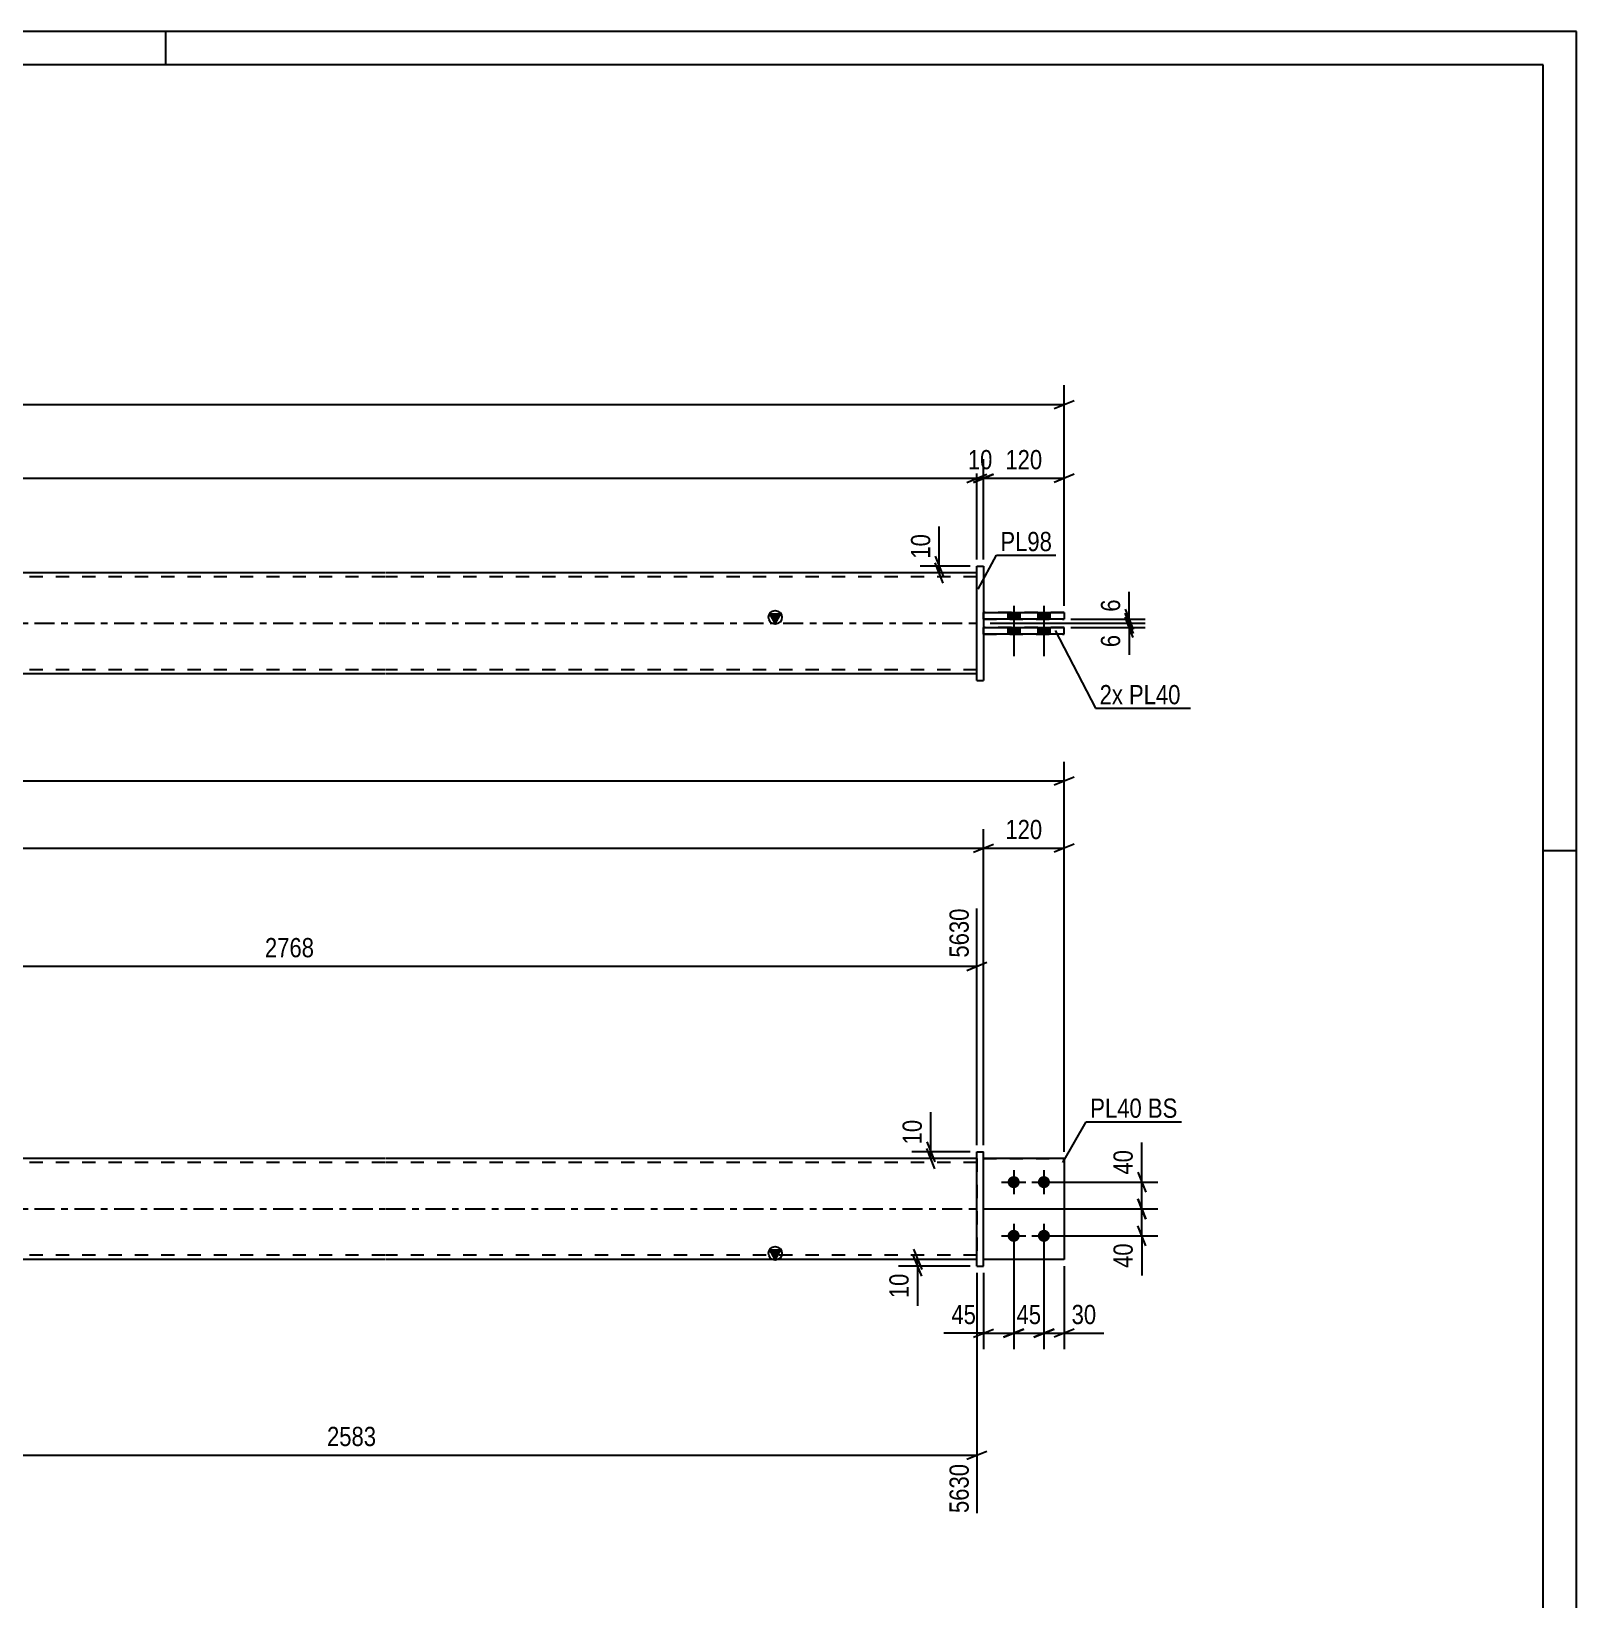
# Model space of a CAD drawing. Header units: millimetres. Extents: x 0 to 594, y 0 to 420.
# Drawn here: x 364 to 594, y 186.5 to 420 of the extents above; entities that cross this region are included whole.
import ezdxf

# ---------------------------------------------------------------- set-up
doc = ezdxf.new("R2010")
doc.units = ezdxf.units.MM
doc.linetypes.add('DXK_LINE_DOT2', pattern=[3.9198, 1.9599, -1.9599])
doc.linetypes.add('DXK_LINE_DOT3', pattern=[5.9187, 2.979, -0.9799, 0.9799, -0.9799])
doc.styles.add('Arial Narrow', font='ARIALN.TTF', dxfattribs={"height": 0.2})

# ---------------------------------------------------------------- blocks, each defined once
blk = doc.blocks.new('Unknown-580609995-1130')
at = {"color": 5, "linetype": 'Continuous'}
for p, q in [((594, 420), (0, 420)), ((384, 415), (384, 420)), ((594, 0), (594, 420)), ((589, 415), (5, 415)), ((589, 5), (589, 415)), ((594, 298), (589, 298))]:
    blk.add_line(p, q, dxfattribs=at)
blk = doc.blocks.new('Part-580609995-1695 - 1673')
at = {"color": 2, "linetype": 'Continuous'}
for p, q in [((517.7, 252.16), (505.7, 252.16)), ((517.7, 252.16), (517.7, 252.16)), ((517.7, 252.16), (517.7, 237.16)), ((517.7, 237.16), (505.7, 237.16))]:
    blk.add_line(p, q, dxfattribs=at)
at = {"color": 7, "linetype": 'DXK_LINE_DOT2'}
for p, q in [((517.7, 252.16), (505.7, 252.16)), ((505.7, 252.16), (505.7, 252.16)), ((505.7, 237.16), (505.7, 252.16)), ((517.7, 252.16), (517.7, 252.16)), ((517.7, 237.16), (505.7, 237.16))]:
    blk.add_line(p, q, dxfattribs=at)
blk = doc.blocks.new('Part-580609995-1700 - 1673')
at = {"linetype": 'Continuous'}
blk.add_hatch(color=2, dxfattribs=at).paths.add_polyline_path([(474.7, 237.16), (473.9, 238.56), (475.5, 238.56)])
at = {"color": 2, "linetype": 'Continuous'}
for p, q in [((416.6, 252.16), (175.04, 252.16)), ((504.7, 252.16), (416.7, 252.16)), ((474.7, 237.16), (473.9, 238.56)), ((473.9, 238.56), (475.5, 238.56)), ((475.5, 238.56), (474.7, 237.16)), ((416.6, 237.16), (175.04, 237.16)), ((504.7, 237.16), (416.7, 237.16))]:
    blk.add_line(p, q, dxfattribs=at)
at = {"color": 7, "linetype": 'DXK_LINE_DOT2'}
for p, q in [((416.6, 251.56), (175.04, 251.56)), ((504.7, 251.56), (416.7, 251.56)), ((504.7, 252.16), (504.7, 237.16)), ((416.6, 237.76), (175.04, 237.76)), ((504.7, 237.76), (416.7, 237.76))]:
    blk.add_line(p, q, dxfattribs=at)
at = {"color": 7, "linetype": 'DXK_LINE_DOT3'}
for p, q in [((175.04, 244.66), (416.6, 244.66)), ((416.7, 244.66), (504.7, 244.66))]:
    blk.add_line(p, q, dxfattribs=at)
at = {"color": 2, "linetype": 'Continuous'}
blk.add_circle((474.7, 238.06), 1, dxfattribs=at)
blk = doc.blocks.new('Part-580609995-1685 - 1673')
at = {"color": 2, "linetype": 'Continuous'}
for p, q in [((504.7, 253.16), (505.7, 253.16)), ((504.7, 236.16), (504.7, 253.16)), ((505.7, 236.16), (505.7, 253.16)), ((504.7, 236.16), (504.7, 236.16)), ((504.7, 236.16), (505.7, 236.16))]:
    blk.add_line(p, q, dxfattribs=at)
at = {"color": 7, "linetype": 'DXK_LINE_DOT2'}
for p, q in [((504.7, 253.16), (505.7, 253.16)), ((504.7, 236.16), (505.7, 236.16))]:
    blk.add_line(p, q, dxfattribs=at)
blk = doc.blocks.new('Part-580609995-1690 - 1673')
at = {"color": 7, "linetype": 'DXK_LINE_DOT2'}
for p, q in [((505.7, 252.16), (517.7, 252.16)), ((517.7, 252.16), (505.7, 252.16)), ((505.7, 252.16), (505.7, 252.16)), ((505.7, 237.16), (505.7, 252.16)), ((517.7, 252.16), (517.7, 252.16)), ((517.7, 252.16), (517.7, 237.16)), ((517.7, 237.16), (505.7, 237.16)), ((517.7, 237.16), (505.7, 237.16))]:
    blk.add_line(p, q, dxfattribs=at)
blk = doc.blocks.new('Bolt-580609995-1710 - 1673')
at = {"linetype": 'Continuous'}
for points in [[(510.2, 249.56), (510.39, 249.54), (510.56, 249.48), (510.73, 249.39), (510.87, 249.26), (510.98, 249.11), (511.05, 248.94), (511.09, 248.75), (511.09, 248.56), (511.05, 248.38), (510.98, 248.21), (510.87, 248.06), (510.73, 247.93), (510.56, 247.84), (510.39, 247.78), (510.2, 247.76), (510.01, 247.78), (509.83, 247.84), (509.67, 247.93), (509.53, 248.06), (509.42, 248.21), (509.34, 248.38), (509.3, 248.56), (509.3, 248.75), (509.34, 248.94), (509.42, 249.11), (509.53, 249.26), (509.67, 249.39), (509.83, 249.48), (510.01, 249.54)], [(514.7, 249.56), (514.89, 249.54), (515.06, 249.48), (515.23, 249.39), (515.37, 249.26), (515.48, 249.11), (515.55, 248.94), (515.59, 248.75), (515.59, 248.56), (515.55, 248.38), (515.48, 248.21), (515.37, 248.06), (515.23, 247.93), (515.06, 247.84), (514.89, 247.78), (514.7, 247.76), (514.51, 247.78), (514.33, 247.84), (514.17, 247.93), (514.03, 248.06), (513.92, 248.21), (513.84, 248.38), (513.8, 248.56), (513.8, 248.75), (513.84, 248.94), (513.92, 249.11), (514.03, 249.26), (514.17, 249.39), (514.33, 249.48), (514.51, 249.54)], [(510.2, 241.56), (510.39, 241.54), (510.56, 241.48), (510.73, 241.39), (510.87, 241.26), (510.98, 241.11), (511.05, 240.94), (511.09, 240.75), (511.09, 240.56), (511.05, 240.38), (510.98, 240.21), (510.87, 240.06), (510.73, 239.93), (510.56, 239.84), (510.39, 239.78), (510.2, 239.76), (510.01, 239.78), (509.83, 239.84), (509.67, 239.93), (509.53, 240.06), (509.42, 240.21), (509.34, 240.38), (509.3, 240.56), (509.3, 240.75), (509.34, 240.94), (509.42, 241.11), (509.53, 241.26), (509.67, 241.39), (509.83, 241.48), (510.01, 241.54)], [(514.7, 241.56), (514.89, 241.54), (515.06, 241.48), (515.23, 241.39), (515.37, 241.26), (515.48, 241.11), (515.55, 240.94), (515.59, 240.75), (515.59, 240.56), (515.55, 240.38), (515.48, 240.21), (515.37, 240.06), (515.23, 239.93), (515.06, 239.84), (514.89, 239.78), (514.7, 239.76), (514.51, 239.78), (514.33, 239.84), (514.17, 239.93), (514.03, 240.06), (513.92, 240.21), (513.84, 240.38), (513.8, 240.56), (513.8, 240.75), (513.84, 240.94), (513.92, 241.11), (514.03, 241.26), (514.17, 241.39), (514.33, 241.48), (514.51, 241.54)]]:
    blk.add_hatch(color=1, dxfattribs=at).paths.add_polyline_path(points)
at = {"color": 1, "linetype": 'Continuous'}
for p, q in [((510.2, 250.46), (510.2, 246.86)), ((514.7, 250.46), (514.7, 246.86)), ((508.4, 248.66), (512, 248.66)), ((512.9, 248.66), (516.5, 248.66)), ((508.4, 240.66), (512, 240.66)), ((510.2, 242.46), (510.2, 238.86)), ((512.9, 240.66), (516.5, 240.66)), ((514.7, 242.46), (514.7, 238.86))]:
    blk.add_line(p, q, dxfattribs=at)
blk = doc.blocks.new('Bolt-580609995-1371 - 1367')
at = {"linetype": 'Continuous'}
for points in [[(511.1, 333.46), (509.3, 333.46), (509.3, 332.46), (511.1, 332.46)], [(511.1, 333.46), (509.3, 333.46), (509.3, 332.46), (511.1, 332.46)], [(515.6, 333.46), (513.8, 333.46), (513.8, 332.46), (515.6, 332.46)], [(515.6, 333.46), (513.8, 333.46), (513.8, 332.46), (515.6, 332.46)], [(511.1, 331.26), (509.3, 331.26), (509.3, 330.26), (511.1, 330.26)], [(511.1, 331.26), (509.3, 331.26), (509.3, 330.26), (511.1, 330.26)], [(515.6, 331.26), (513.8, 331.26), (513.8, 330.26), (515.6, 330.26)], [(515.6, 331.26), (513.8, 331.26), (513.8, 330.26), (515.6, 330.26)]]:
    blk.add_hatch(color=1, dxfattribs=at).paths.add_polyline_path(points)
at = {"color": 1, "linetype": 'Continuous'}
for p, q in [((510.2, 334.46), (510.2, 326.96)), ((510.2, 334.46), (510.2, 326.96)), ((514.7, 334.46), (514.7, 326.96)), ((514.7, 334.46), (514.7, 326.96)), ((509.3, 333.46), (509.3, 332.46)), ((509.3, 333.46), (509.3, 332.46)), ((511.1, 333.46), (511.1, 332.46)), ((511.1, 333.46), (511.1, 332.46)), ((513.8, 333.46), (513.8, 332.46)), ((513.8, 333.46), (513.8, 332.46)), ((515.6, 333.46), (515.6, 332.46)), ((515.6, 333.46), (515.6, 332.46)), ((509.3, 331.26), (509.3, 330.26)), ((509.3, 331.26), (509.3, 330.26)), ((511.1, 331.26), (511.1, 330.26)), ((511.1, 331.26), (511.1, 330.26)), ((513.8, 331.26), (513.8, 330.26)), ((513.8, 331.26), (513.8, 330.26)), ((515.6, 331.26), (515.6, 330.26)), ((515.6, 331.26), (515.6, 330.26))]:
    blk.add_line(p, q, dxfattribs=at)
blk = doc.blocks.new('Part-580609995-1456 - 1367')
at = {"linetype": 'Continuous'}
blk.add_hatch(color=2, dxfattribs=at).paths.add_polyline_path([(474.7, 331.86), (473.9, 333.26), (475.5, 333.26)])
at = {"color": 2, "linetype": 'Continuous'}
for p, q in [((416.6, 339.36), (175.04, 339.36)), ((504.7, 339.36), (416.7, 339.36)), ((474.7, 331.86), (473.9, 333.26)), ((473.9, 333.26), (475.5, 333.26)), ((475.5, 333.26), (474.7, 331.86)), ((416.6, 324.36), (175.04, 324.36)), ((504.7, 324.36), (416.7, 324.36))]:
    blk.add_line(p, q, dxfattribs=at)
at = {"color": 7, "linetype": 'DXK_LINE_DOT2'}
for p, q in [((416.6, 338.76), (175.04, 338.76)), ((504.7, 338.76), (416.7, 338.76)), ((504.7, 324.36), (504.7, 339.36)), ((416.6, 324.96), (175.04, 324.96)), ((504.7, 324.96), (416.7, 324.96))]:
    blk.add_line(p, q, dxfattribs=at)
at = {"color": 7, "linetype": 'DXK_LINE_DOT3'}
for p, q in [((175.04, 331.86), (416.6, 331.86)), ((416.7, 331.86), (504.7, 331.86))]:
    blk.add_line(p, q, dxfattribs=at)
at = {"color": 2, "linetype": 'Continuous'}
blk.add_circle((474.7, 332.76), 1, dxfattribs=at)
blk = doc.blocks.new('Part-580609995-1461 - 1367')
at = {"color": 2, "linetype": 'Continuous'}
for p, q in [((505.7, 331.26), (517.7, 331.26)), ((517.7, 330.26), (505.7, 330.26)), ((517.7, 330.26), (517.7, 331.26))]:
    blk.add_line(p, q, dxfattribs=at)
at = {"color": 7, "linetype": 'DXK_LINE_DOT2'}
for p, q in [((505.7, 330.26), (505.7, 331.26)), ((517.7, 331.26), (505.7, 331.26)), ((505.7, 330.26), (517.7, 330.26))]:
    blk.add_line(p, q, dxfattribs=at)
blk = doc.blocks.new('Part-580609995-1433 - 1367')
at = {"color": 2, "linetype": 'Continuous'}
for p, q in [((504.7, 340.36), (504.7, 340.36)), ((504.7, 323.36), (504.7, 340.36)), ((504.7, 340.36), (505.7, 340.36)), ((505.7, 340.36), (505.7, 340.36)), ((505.7, 340.36), (505.7, 323.36)), ((504.7, 323.36), (505.7, 323.36)), ((504.7, 323.36), (504.7, 323.36)), ((505.7, 323.36), (505.7, 323.36))]:
    blk.add_line(p, q, dxfattribs=at)
at = {"color": 7, "linetype": 'DXK_LINE_DOT2'}
for p, q in [((504.7, 340.36), (504.7, 340.36)), ((504.7, 340.36), (505.7, 340.36)), ((504.7, 323.36), (505.7, 323.36))]:
    blk.add_line(p, q, dxfattribs=at)
blk = doc.blocks.new('Part-580609995-1466 - 1367')
at = {"color": 2, "linetype": 'Continuous'}
for p, q in [((505.7, 333.46), (517.7, 333.46)), ((517.7, 332.46), (505.7, 332.46)), ((517.7, 333.46), (517.7, 332.46))]:
    blk.add_line(p, q, dxfattribs=at)
at = {"color": 7, "linetype": 'DXK_LINE_DOT2'}
for p, q in [((505.7, 332.46), (505.7, 333.46)), ((517.7, 333.46), (505.7, 333.46)), ((505.7, 332.46), (517.7, 332.46)), ((517.7, 333.46), (517.7, 333.46))]:
    blk.add_line(p, q, dxfattribs=at)
blk = doc.blocks.new('StraightDimension-580609995-1936 - 1673')
at = {"color": 7, "linetype": 'Continuous'}
for p, q in [((495.3, 238.66), (496.5, 235.66)), ((503.7, 237.16), (493.05, 237.16)), ((503.7, 236.16), (493.05, 236.16)), ((496.5, 234.66), (495.3, 237.66)), ((495.9, 236.16), (495.9, 237.16))]:
    blk.add_line(p, q, dxfattribs=at)
at = {"color": 0}
blk.add_wipeout([(495.15, 235.63), (490.95, 235.63), (490.95, 230.78), (495.15, 230.78)], dxfattribs=at)
at = {"color": 7, "linetype": 'Continuous'}
blk.add_line((495.9, 236.16), (495.9, 230.25), dxfattribs=at)
blk.add_line((495.9, 236.16), (495.9, 230.25), dxfattribs=at)
at = {"color": 3, "style": 'Arial Narrow'}
blk.add_text('10', height=2.863, rotation=90.0002, dxfattribs=at).set_placement((494.55, 231.38))
blk = doc.blocks.new('StraightDimension-580609995-1955 - 1673')
at = {"color": 7, "linetype": 'Continuous'}
for p, q in [((510.2, 239.66), (510.2, 223.77)), ((514.7, 239.66), (514.7, 223.77)), ((508.7, 225.57), (511.7, 226.77)), ((516.2, 226.77), (513.2, 225.57)), ((510.2, 226.17), (514.7, 226.17))]:
    blk.add_line(p, q, dxfattribs=at)
at = {"color": 0}
blk.add_wipeout([(514.88, 226.92), (514.88, 231.12), (510.02, 231.12), (510.02, 226.92)], dxfattribs=at)
at = {"color": 3, "style": 'Arial Narrow'}
blk.add_text('45', height=2.863, dxfattribs=at).set_placement((510.62, 227.52))
blk = doc.blocks.new('StraightDimension-580609995-2017 - 1673')
at = {"color": 7, "linetype": 'Continuous'}
for p, q in [((528.66, 246.16), (529.86, 243.16)), ((505.7, 244.66), (531.66, 244.66)), ((529.26, 240.66), (529.26, 244.66)), ((515.7, 240.66), (531.66, 240.66)), ((529.86, 239.16), (528.66, 242.16))]:
    blk.add_line(p, q, dxfattribs=at)
at = {"color": 0}
blk.add_wipeout([(528.51, 240.13), (524.31, 240.13), (524.31, 235.28), (528.51, 235.28)], dxfattribs=at)
at = {"color": 7, "linetype": 'Continuous'}
blk.add_line((529.26, 240.66), (529.26, 234.75), dxfattribs=at)
blk.add_line((529.26, 240.66), (529.26, 234.75), dxfattribs=at)
at = {"color": 3, "style": 'Arial Narrow'}
blk.add_text('40', height=2.863, rotation=90.0002, dxfattribs=at).set_placement((527.91, 235.88))
blk = doc.blocks.new('StraightDimension-580609995-2031 - 1673')
at = {"color": 7, "linetype": 'Continuous'}
for p, q in [((497.27, 254.66), (498.47, 251.66)), ((503.7, 253.16), (495.02, 253.16)), ((498.47, 250.66), (497.27, 253.66)), ((497.87, 252.16), (497.87, 253.16)), ((503.7, 252.16), (495.02, 252.16))]:
    blk.add_line(p, q, dxfattribs=at)
at = {"color": 0}
blk.add_wipeout([(497.12, 258.54), (492.92, 258.54), (492.92, 253.68), (497.12, 253.68)], dxfattribs=at)
at = {"color": 7, "linetype": 'Continuous'}
blk.add_line((497.87, 253.16), (497.87, 259.06), dxfattribs=at)
blk.add_line((497.87, 253.16), (497.87, 259.06), dxfattribs=at)
at = {"color": 3, "style": 'Arial Narrow'}
blk.add_text('10', height=2.863, rotation=90.0002, dxfattribs=at).set_placement((496.52, 254.28))
blk = doc.blocks.new('StraightDimension-580609995-1760 - 1673')
at = {"color": 7, "linetype": 'Continuous'}
for p, q in [((300.07, 253.16), (300.07, 289.41)), ((504.7, 254.16), (504.7, 289.41)), ((301.57, 281.39), (298.57, 280.19)), ((300.07, 280.79), (504.7, 280.79)), ((503.2, 280.19), (506.2, 281.39))]:
    blk.add_line(p, q, dxfattribs=at)
at = {"color": 0, "linetype": 'Continuous'}
blk.add_wipeout([(504.1, 290.01), (499.9, 290.01), (499.9, 281.49), (504.1, 281.49)], dxfattribs=at)
at = {"color": 0}
blk.add_wipeout([(406.64, 281.54), (406.64, 285.74), (398.13, 285.74), (398.13, 281.54)], dxfattribs=at)
at = {"color": 3, "linetype": 'Continuous', "style": 'Arial Narrow'}
blk.add_text('5630', height=2.863, rotation=90.0002, dxfattribs=at).set_placement((503.5, 282.09))
at = {"color": 3, "style": 'Arial Narrow'}
blk.add_text('2768', height=2.863, dxfattribs=at).set_placement((398.73, 282.14))
blk = doc.blocks.new('StraightDimension-580609995-2050 - 1673')
at = {"color": 7, "linetype": 'Continuous'}
for p, q in [((505.7, 254.16), (505.7, 301.23)), ((504.2, 297.78), (507.2, 298.98)), ((85.94, 298.38), (505.7, 298.38))]:
    blk.add_line(p, q, dxfattribs=at)
blk = doc.blocks.new('StraightDimension-580609995-2040 - 1673')
at = {"color": 7, "linetype": 'Continuous'}
for p, q in [((505.7, 254.16), (505.7, 301.23)), ((517.7, 253.16), (517.7, 301.23)), ((504.2, 297.78), (507.2, 298.98)), ((519.2, 298.98), (516.2, 297.78)), ((505.7, 298.38), (517.7, 298.38))]:
    blk.add_line(p, q, dxfattribs=at)
at = {"color": 0}
blk.add_wipeout([(515.04, 299.13), (515.04, 303.33), (508.36, 303.33), (508.36, 299.13)], dxfattribs=at)
at = {"color": 3, "style": 'Arial Narrow'}
blk.add_text('120', height=2.863, dxfattribs=at).set_placement((508.96, 299.73))
blk = doc.blocks.new('StraightDimension-580609995-1945 - 1673')
at = {"color": 7, "linetype": 'Continuous'}
for p, q in [((510.2, 239.66), (510.2, 223.77)), ((505.7, 235.16), (505.7, 223.77)), ((504.2, 225.57), (507.2, 226.77)), ((511.7, 226.77), (508.7, 225.57)), ((505.7, 226.17), (510.2, 226.17))]:
    blk.add_line(p, q, dxfattribs=at)
at = {"color": 0}
blk.add_wipeout([(505.17, 226.92), (505.17, 231.12), (500.32, 231.12), (500.32, 226.92)], dxfattribs=at)
at = {"color": 7, "linetype": 'Continuous'}
blk.add_line((505.7, 226.17), (499.79, 226.17), dxfattribs=at)
blk.add_line((505.7, 226.17), (499.79, 226.17), dxfattribs=at)
at = {"color": 3, "style": 'Arial Narrow'}
blk.add_text('45', height=2.863, dxfattribs=at).set_placement((500.92, 227.52))
blk = doc.blocks.new('StraightDimension-580609995-1746 - 1673')
at = {"color": 7, "linetype": 'Continuous'}
for p, q in [((517.7, 253.16), (517.7, 311.25)), ((73.94, 308.4), (517.7, 308.4)), ((516.2, 307.8), (519.2, 309))]:
    blk.add_line(p, q, dxfattribs=at)
blk = doc.blocks.new('StraightDimension-580609995-1838 - 1673')
at = {"color": 7, "linetype": 'Continuous'}
for p, q in [((318.55, 236.16), (318.55, 190.69)), ((504.7, 235.16), (504.7, 199.39)), ((320.05, 208.61), (317.05, 207.41)), ((318.55, 208.01), (504.7, 208.01)), ((503.2, 207.41), (506.2, 208.61))]:
    blk.add_line(p, q, dxfattribs=at)
at = {"color": 0}
blk.add_wipeout([(415.88, 208.76), (415.88, 212.96), (407.37, 212.96), (407.37, 208.76)], dxfattribs=at)
at = {"color": 0, "linetype": 'Continuous'}
blk.add_wipeout([(504.1, 207.31), (499.9, 207.31), (499.9, 198.79), (504.1, 198.79)], dxfattribs=at)
at = {"color": 3, "style": 'Arial Narrow'}
blk.add_text('2583', height=2.863, dxfattribs=at).set_placement((407.97, 209.36))
at = {"color": 3, "linetype": 'Continuous', "style": 'Arial Narrow'}
blk.add_text('5630', height=2.863, rotation=90.0002, dxfattribs=at).set_placement((503.5, 199.39))
blk = doc.blocks.new('StraightDimension-580609995-1965 - 1673')
at = {"color": 7, "linetype": 'Continuous'}
for p, q in [((514.7, 239.66), (514.7, 223.77)), ((517.7, 236.16), (517.7, 223.77)), ((513.2, 225.57), (516.2, 226.77)), ((519.2, 226.77), (516.2, 225.57)), ((514.7, 226.17), (517.7, 226.17))]:
    blk.add_line(p, q, dxfattribs=at)
at = {"color": 0}
blk.add_wipeout([(523.08, 226.92), (523.08, 231.12), (518.22, 231.12), (518.22, 226.92)], dxfattribs=at)
at = {"color": 7, "linetype": 'Continuous'}
blk.add_line((517.7, 226.17), (523.6, 226.17), dxfattribs=at)
blk.add_line((517.7, 226.17), (523.6, 226.17), dxfattribs=at)
at = {"color": 3, "style": 'Arial Narrow'}
blk.add_text('30', height=2.863, dxfattribs=at).set_placement((518.82, 227.52))
blk = doc.blocks.new('StraightDimension-580609995-2004 - 1673')
at = {"color": 7, "linetype": 'Continuous'}
for p, q in [((528.66, 250.16), (529.86, 247.16)), ((515.7, 248.66), (531.66, 248.66)), ((529.26, 244.66), (529.26, 248.66)), ((529.86, 243.16), (528.66, 246.16)), ((505.7, 244.66), (531.66, 244.66))]:
    blk.add_line(p, q, dxfattribs=at)
at = {"color": 0}
blk.add_wipeout([(528.51, 254.04), (524.31, 254.04), (524.31, 249.18), (528.51, 249.18)], dxfattribs=at)
at = {"color": 7, "linetype": 'Continuous'}
blk.add_line((529.26, 248.66), (529.26, 254.56), dxfattribs=at)
blk.add_line((529.26, 248.66), (529.26, 254.56), dxfattribs=at)
at = {"color": 3, "style": 'Arial Narrow'}
blk.add_text('40', height=2.863, rotation=90.0002, dxfattribs=at).set_placement((527.91, 249.78))
blk = doc.blocks.new('StraightDimension-580609995-1545 - 1367')
at = {"color": 7, "linetype": 'Continuous'}
for p, q in [((517.7, 334.46), (517.7, 367.3)), ((73.94, 364.45), (517.7, 364.45)), ((516.2, 363.85), (519.2, 365.05))]:
    blk.add_line(p, q, dxfattribs=at)
blk = doc.blocks.new('StraightDimension-580609995-1576 - 1367')
at = {"color": 7, "linetype": 'Continuous'}
for p, q in [((504.7, 341.36), (504.7, 356.3)), ((86.94, 353.45), (504.7, 353.45)), ((503.2, 352.85), (506.2, 354.05))]:
    blk.add_line(p, q, dxfattribs=at)
blk = doc.blocks.new('StraightDimension-580609995-1586 - 1367')
at = {"color": 7, "linetype": 'Continuous'}
for p, q in [((504.7, 341.36), (504.7, 356.3)), ((505.7, 341.36), (505.7, 356.3)), ((503.2, 352.85), (506.2, 354.05)), ((507.2, 354.05), (504.2, 352.85)), ((504.7, 353.45), (505.7, 353.45))]:
    blk.add_line(p, q, dxfattribs=at)
at = {"color": 0}
blk.add_wipeout([(507.63, 354.2), (507.63, 358.4), (502.77, 358.4), (502.77, 354.2)], dxfattribs=at)
at = {"color": 3, "style": 'Arial Narrow'}
blk.add_text('10', height=2.863, dxfattribs=at).set_placement((503.37, 354.8))
blk = doc.blocks.new('StraightDimension-580609995-1596 - 1367')
at = {"color": 7, "linetype": 'Continuous'}
for p, q in [((505.7, 341.36), (505.7, 356.3)), ((517.7, 334.46), (517.7, 356.3)), ((504.2, 352.85), (507.2, 354.05)), ((505.7, 353.45), (517.7, 353.45)), ((519.2, 354.05), (516.2, 352.85))]:
    blk.add_line(p, q, dxfattribs=at)
at = {"color": 0}
blk.add_wipeout([(515.04, 354.2), (515.04, 358.4), (508.36, 358.4), (508.36, 354.2)], dxfattribs=at)
at = {"color": 3, "style": 'Arial Narrow'}
blk.add_text('120', height=2.863, dxfattribs=at).set_placement((508.96, 354.8))
blk = doc.blocks.new('StraightDimension-580609995-1607 - 1367')
at = {"color": 7, "linetype": 'Continuous'}
for p, q in [((498.52, 341.86), (499.72, 338.86)), ((503.7, 340.36), (496.27, 340.36)), ((503.7, 339.36), (496.27, 339.36)), ((499.72, 337.86), (498.52, 340.86)), ((499.12, 339.36), (499.12, 340.36))]:
    blk.add_line(p, q, dxfattribs=at)
at = {"color": 0}
blk.add_wipeout([(498.37, 345.75), (494.17, 345.75), (494.17, 340.89), (498.37, 340.89)], dxfattribs=at)
at = {"color": 7, "linetype": 'Continuous'}
blk.add_line((499.12, 340.36), (499.12, 346.27), dxfattribs=at)
blk.add_line((499.12, 340.36), (499.12, 346.27), dxfattribs=at)
at = {"color": 3, "style": 'Arial Narrow'}
blk.add_text('10', height=2.863, rotation=90.0002, dxfattribs=at).set_placement((497.77, 341.49))
blk = doc.blocks.new('StraightDimension-580609995-1618 - 1367')
at = {"color": 7, "linetype": 'Continuous'}
for p, q in [((506.7, 331.86), (529.79, 331.86)), ((526.79, 333.36), (527.99, 330.36)), ((527.99, 329.76), (526.79, 332.76)), ((527.39, 331.26), (527.39, 331.86)), ((518.7, 331.26), (529.79, 331.26))]:
    blk.add_line(p, q, dxfattribs=at)
at = {"color": 0}
blk.add_wipeout([(526.64, 330.74), (522.44, 330.74), (522.44, 327.71), (526.64, 327.71)], dxfattribs=at)
at = {"color": 7, "linetype": 'Continuous'}
blk.add_line((527.39, 331.26), (527.39, 327.19), dxfattribs=at)
blk.add_line((527.39, 331.26), (527.39, 327.19), dxfattribs=at)
at = {"color": 3, "style": 'Arial Narrow'}
blk.add_text('6', height=2.86, rotation=90.0002, dxfattribs=at).set_placement((526.04, 328.31))
blk = doc.blocks.new('StraightDimension-580609995-1627 - 1367')
at = {"color": 7, "linetype": 'Continuous'}
for p, q in [((526.79, 333.96), (527.99, 330.96)), ((506.7, 331.86), (529.79, 331.86)), ((518.7, 332.46), (529.79, 332.46)), ((527.99, 330.36), (526.79, 333.36)), ((527.39, 331.86), (527.39, 332.46))]:
    blk.add_line(p, q, dxfattribs=at)
at = {"color": 0}
blk.add_wipeout([(526.64, 336.02), (522.44, 336.02), (522.44, 332.99), (526.64, 332.99)], dxfattribs=at)
at = {"color": 7, "linetype": 'Continuous'}
blk.add_line((527.39, 332.46), (527.39, 336.54), dxfattribs=at)
blk.add_line((527.39, 332.46), (527.39, 336.54), dxfattribs=at)
at = {"color": 3, "style": 'Arial Narrow'}
blk.add_text('6', height=2.86, rotation=90.0002, dxfattribs=at).set_placement((526.04, 333.59))
blk = doc.blocks.new('MarkSet-580609995-2083 - 1673')
at = {"color": 0}
blk.add_wipeout([(529.28, 258.24), (529.28, 261.24), (521.6, 261.24), (521.6, 258.24)], dxfattribs=at)
blk.add_wipeout([(529.28, 258.24), (529.28, 261.24), (521.6, 261.24), (521.6, 258.24)], dxfattribs=at)
at = {"color": 30, "linetype": 'Continuous'}
blk.add_line((517.5, 251.58), (521, 257.64), dxfattribs=at)
at = {"color": 0}
blk.add_wipeout([(534.56, 258.24), (534.56, 261.24), (530.18, 261.24), (530.18, 258.24)], dxfattribs=at)
blk.add_wipeout([(534.56, 258.24), (534.56, 261.24), (530.18, 261.24), (530.18, 258.24)], dxfattribs=at)
at = {"color": 30, "linetype": 'Continuous'}
blk.add_line((521, 257.64), (535.16, 257.64), dxfattribs=at)
at = {"color": 3, "style": 'Arial Narrow'}
for s, p in [('PL40', (521.6, 258.24)), ('BS', (530.18, 258.24))]:
    blk.add_text(s, height=2.863, dxfattribs=at).set_placement(p)
blk = doc.blocks.new('MarkSet-580609995-1658 - 1367')
at = {"color": 0}
blk.add_wipeout([(526.46, 319.81), (526.46, 322.81), (522.99, 322.81), (522.99, 319.81)], dxfattribs=at)
blk.add_wipeout([(526.46, 319.81), (526.46, 322.81), (522.99, 322.81), (522.99, 319.81)], dxfattribs=at)
at = {"color": 30, "linetype": 'Continuous'}
blk.add_line((516.35, 330.78), (522.39, 319.21), dxfattribs=at)
at = {"color": 0}
blk.add_wipeout([(535.03, 319.81), (535.03, 322.81), (527.36, 322.81), (527.36, 319.81)], dxfattribs=at)
blk.add_wipeout([(535.03, 319.81), (535.03, 322.81), (527.36, 322.81), (527.36, 319.81)], dxfattribs=at)
at = {"color": 30, "linetype": 'Continuous'}
blk.add_line((522.39, 319.21), (536.53, 319.21), dxfattribs=at)
at = {"color": 3, "style": 'Arial Narrow'}
for s, p in [('2x', (522.99, 319.81)), ('PL40', (527.36, 319.81))]:
    blk.add_text(s, height=2.863, dxfattribs=at).set_placement(p)
blk = doc.blocks.new('Mark-580609995-1429 - 1367')
at = {"color": 0}
blk.add_wipeout([(515.89, 342.61), (515.89, 345.61), (508.22, 345.61), (508.22, 342.61)], dxfattribs=at)
blk.add_wipeout([(515.89, 342.61), (515.89, 345.61), (508.22, 345.61), (508.22, 342.61)], dxfattribs=at)
at = {"color": 30, "linetype": 'Continuous'}
for p, q in [((504.93, 336.93), (507.62, 342.01)), ((507.62, 342.01), (516.49, 342.01))]:
    blk.add_line(p, q, dxfattribs=at)
at = {"color": 3, "style": 'Arial Narrow'}
blk.add_text('PL98', height=2.863, dxfattribs=at).set_placement((508.22, 342.61))

msp = doc.modelspace()

# ---------------------------------------------------------------- block references
for name in ['Unknown-580609995-1130', 'Part-580609995-1456 - 1367', 'Part-580609995-1433 - 1367', 'Bolt-580609995-1371 - 1367', 'Part-580609995-1466 - 1367', 'Part-580609995-1461 - 1367', 'Part-580609995-1685 - 1673', 'Part-580609995-1700 - 1673', 'Part-580609995-1695 - 1673', 'Part-580609995-1690 - 1673', 'Bolt-580609995-1710 - 1673']:
    msp.add_blockref(name, (0, 0))

# ---------------------------------------------------------------- next in the draw order: block references
for name in ['StraightDimension-580609995-1545 - 1367', 'StraightDimension-580609995-2031 - 1673', 'StraightDimension-580609995-1936 - 1673', 'StraightDimension-580609995-1955 - 1673']:
    msp.add_blockref(name, (0, 0))

# ---------------------------------------------------------------- next in the draw order: block references
for name in ['StraightDimension-580609995-1576 - 1367', 'StraightDimension-580609995-1760 - 1673', 'StraightDimension-580609995-2017 - 1673']:
    msp.add_blockref(name, (0, 0))

# ---------------------------------------------------------------- next in the draw order: block references
for name in ['StraightDimension-580609995-1586 - 1367', 'StraightDimension-580609995-2050 - 1673', 'StraightDimension-580609995-1945 - 1673', 'StraightDimension-580609995-1965 - 1673']:
    msp.add_blockref(name, (0, 0))

# ---------------------------------------------------------------- next in the draw order: block references
for name in ['StraightDimension-580609995-1596 - 1367', 'StraightDimension-580609995-2040 - 1673', 'StraightDimension-580609995-1838 - 1673']:
    msp.add_blockref(name, (0, 0))

# ---------------------------------------------------------------- next in the draw order: block references
for name in ['StraightDimension-580609995-1607 - 1367', 'StraightDimension-580609995-1618 - 1367', 'StraightDimension-580609995-1746 - 1673']:
    msp.add_blockref(name, (0, 0))

# ---------------------------------------------------------------- next in the draw order: block references
for name in ['StraightDimension-580609995-1627 - 1367', 'StraightDimension-580609995-2004 - 1673']:
    msp.add_blockref(name, (0, 0))

# ---------------------------------------------------------------- next in the draw order: block references
for name in ['Mark-580609995-1429 - 1367', 'MarkSet-580609995-1658 - 1367', 'MarkSet-580609995-2083 - 1673']:
    msp.add_blockref(name, (0, 0))

doc.saveas('drawing.dxf')
